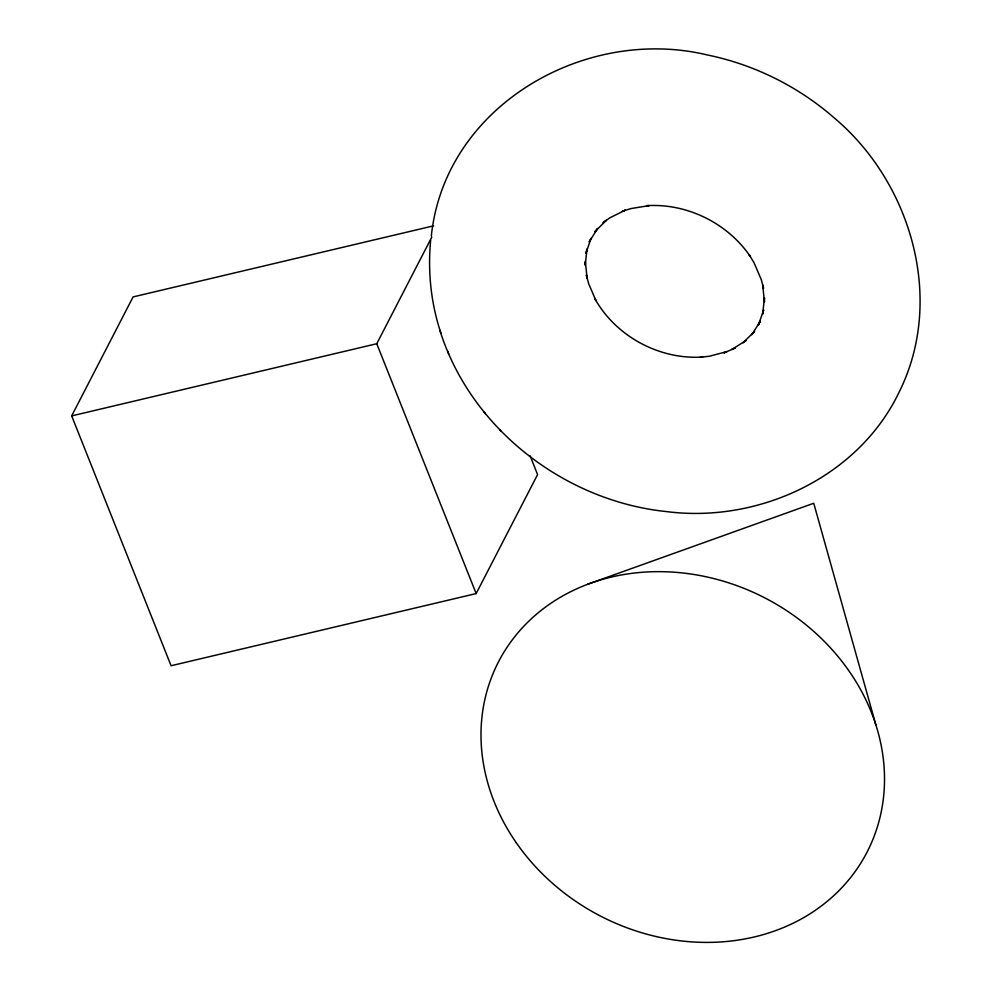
<?xml version="1.0" encoding="UTF-8"?>
<svg xmlns="http://www.w3.org/2000/svg" width="992" height="992" viewBox="0 0 992 992"><rect width="100%" height="100%" fill="white"/><g stroke="black" fill="none" stroke-linecap="round" stroke-linejoin="round"><path stroke-width="1.49" d="M430.664 240.25C427.626 271.498 430.962 303.391 440.932 333.188M431.322 236.009C444.862 106.082 584.424 25.817 706.688 54.808L708.003 55.093C753.635 64.567 796.638 85.734 832.052 116.014L832.908 116.796C910.854 181.325 945.45 298.79 899.36 391.654C858.65 477.264 758.682 523.54 666.438 511.574L664.727 511.401C563.58 500.204 470.382 428.073 439.816 330.138M530.15 455.936L537.577 474.598L476.16 593.576L171.083 665.744L71.672 415.896L133.089 296.918L433.665 225.816M476.16 593.576L376.762 343.728L431.818 237.063M587.611 584.288L813.738 503.254L875.812 724.73M71.672 415.896L376.762 343.728M484.108 412.226L485.386 413.676M499.621 429.648L500.638 430.801M447.652 351.193L448.669 353.97M764.472 297.922L764.435 301.94L762.687 284.902L763.58 288.387L761.286 279.657L754.032 262.731L749.134 254.696L750.423 256.655C727.781 223.225 686.985 203.05 646.648 205.691L649.165 205.592L630.85 208.593L622.182 211.346L625.419 210.106L609.956 217.769L603.049 222.679L606.385 220.274L594.803 231.793L597.692 228.433L589.161 241.936L591.145 238.204L585.875 253.295L587.041 248.992L585.206 265.273L585.342 261.355L587.09 278.343L586.346 274.92L588.628 283.6L595.845 300.452L594.555 298.146C615.486 336.201 659.358 359.91 702.621 357.033L700.178 357.294L709.416 356.227L727.012 351.577L723.912 352.904L735.196 348.031L731.873 349.457L746.22 340.368L743.045 342.798L754.614 331.291L751.762 334.775L760.281 321.272L758.396 325.054L763.679 309.95L762.625 314.216L764.472 297.922M516.361 842.878A207.39 179.056 27.3 0 0 864.776 856.381A207.39 179.056 27.3 0 0 667.132 571.814A207.39 179.056 27.3 0 0 516.361 842.878"/></g></svg>
